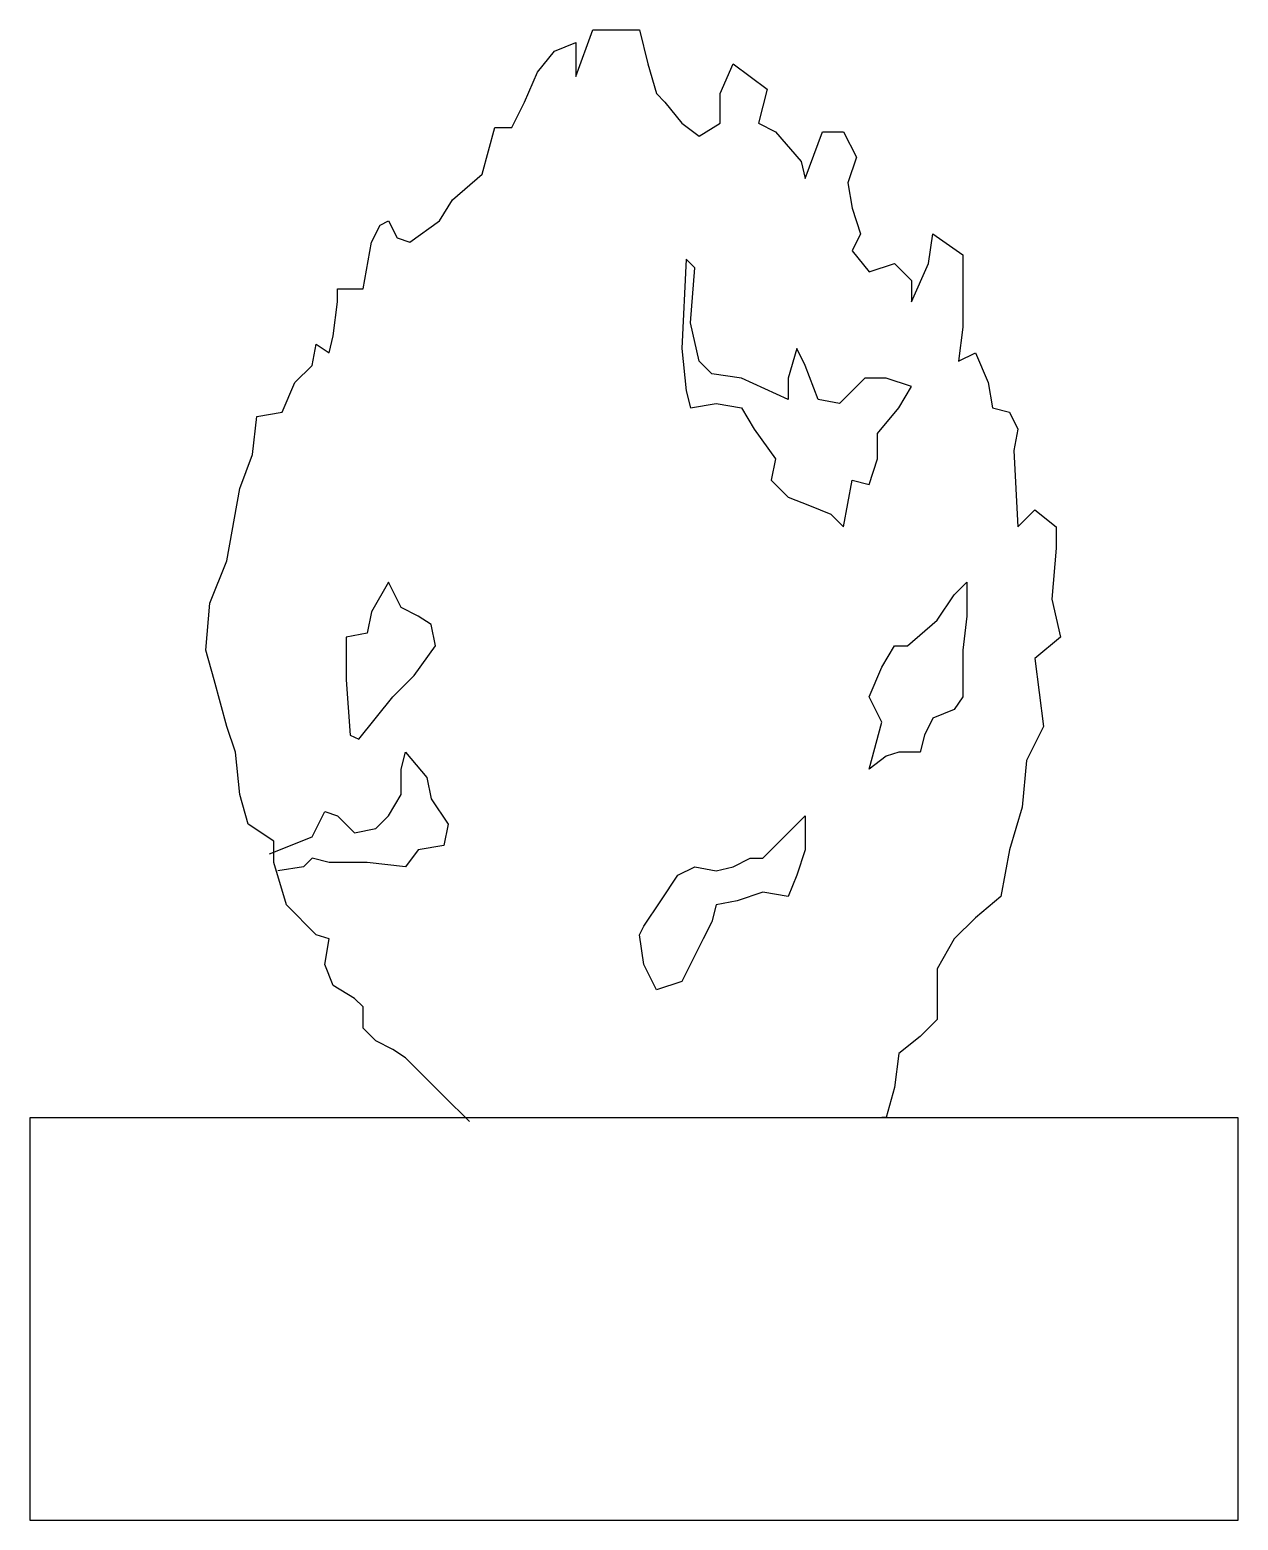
# Model space of a CAD drawing. Extents: x 251 to 353, y -111 to 14.
import ezdxf

# ---------------------------------------------------------------- set-up
doc = ezdxf.new("R2010")
doc.units = 0
doc.layers.get('0').update_dxf_attribs({"linetype": 'CONTINUOUS'})

msp = doc.modelspace()

# ---------------------------------------------------------------- linework, layer by layer
at = {"color": 0}
for p, q in [((352.728417, -77.393357), (251.441537, -77.393357)), ((251.441537, -77.393357), (251.441537, -111.126378)), ((352.728417, -111.126378), (352.728417, -77.393357)), ((251.441537, -111.126378), (352.728417, -111.126378))]:
    msp.add_line(p, q, dxfattribs=at)
for points in [[(288.284701, -77.710504), (286.145913, -75.573571), (284.720054, -74.148949), (282.937732, -72.368172), (281.868338, -71.65586), (280.442479, -70.943549), (279.373085, -69.875083), (279.373085, -68.094304), (278.660157, -67.381994), (276.877832, -66.313526), (276.164903, -64.532749), (276.521369, -62.395814), (275.451975, -62.03966), (272.956722, -59.546571), (271.887328, -55.985013), (271.887328, -54.204237), (269.74854, -52.779614), (269.035612, -50.286525), (268.679147, -46.724969), (267.966215, -44.588035), (266.896822, -40.670323), (266.183893, -38.177234), (266.540359, -34.259523), (267.966215, -30.697967), (269.035612, -24.643323), (270.105006, -21.794077), (270.461469, -18.588678), (272.600256, -18.232522), (273.66965, -15.739433), (275.095509, -14.31481), (275.451975, -12.534032), (276.521369, -13.246344), (276.877832, -11.821721), (277.234297, -8.972476), (277.234297, -7.90401), (279.373085, -7.90401), (280.086016, -3.986298), (280.798944, -2.561676), (281.511872, -2.20552), (282.224804, -3.630142), (283.294197, -3.986298), (285.789448, -2.20552), (286.858844, -0.424743), (289.354095, 1.71219), (290.423488, 5.629902), (291.849348, 5.629902), (292.918742, 7.766836), (293.988136, 10.259925), (295.413995, 12.040702), (297.196317, 12.753015), (297.196317, 9.903769), (298.622176, 13.821481), (300.048036, 13.821481), (302.543286, 13.821481), (303.256217, 10.972236), (303.969145, 8.479147), (304.682077, 7.766836), (306.107933, 5.986058), (307.533792, 4.917591), (309.316114, 5.986058), (309.316114, 8.479147), (310.385508, 10.972236), (313.237227, 8.835303), (312.524296, 5.986058), (313.950155, 5.273747), (316.088943, 2.780658), (316.445409, 1.356036), (317.871268, 5.273747), (319.65359, 5.273747), (320.722984, 3.136813), (320.010056, 0.99988), (320.366518, -1.137053), (321.079449, -3.273988), (320.366518, -4.69861), (321.792378, -6.479387), (323.931165, -5.767077), (325.357025, -7.191699), (325.357025, -8.972476), (326.782884, -5.767077), (327.139347, -3.273988), (329.6346, -5.054765), (329.6346, -11.109411), (329.278134, -13.958654), (330.703994, -13.246344), (331.773388, -15.739433), (332.129853, -17.876366), (333.555713, -18.232522), (334.268641, -19.657145), (333.912175, -21.437921), (334.268641, -27.848722), (335.6945, -26.424101), (337.476822, -27.848722), (337.476822, -29.629501), (337.120357, -33.903368), (337.833288, -37.108768), (335.6945, -38.889546), (336.407428, -44.588035), (334.981569, -47.43728), (334.625106, -51.354991), (333.555713, -54.916547), (332.842781, -58.834258), (330.703994, -60.615037), (328.921672, -62.395814), (327.495812, -64.888903), (327.495812, -69.162771), (326.069953, -70.587393), (324.287631, -72.012016), (323.931165, -74.861261), (323.218237, -77.35435), (322.861771, -77.35435)], [(271.530862, -55.272703), (275.095509, -53.84808), (276.164903, -51.711147), (277.234297, -52.067304), (278.660157, -53.491924), (280.442479, -53.13577), (281.511872, -52.067304), (282.581266, -50.286525), (282.581266, -48.149592), (282.937732, -46.724969), (284.720054, -48.861902), (285.076519, -50.642681), (286.502379, -52.779614), (286.145913, -54.560393), (284.007126, -54.916547), (282.937732, -56.341169), (279.72955, -55.985013), (278.660157, -55.985013), (276.521369, -55.985013), (275.095509, -55.628859), (274.382581, -56.341169), (272.243794, -56.697326)]]:
    msp.add_lwpolyline(points, dxfattribs=at)
for points in [[(306.464399, -5.410921), (306.107933, -12.890188), (306.464399, -16.451743), (306.820864, -17.876366), (308.959652, -17.520212), (311.098439, -17.876366), (312.167833, -19.657145), (313.950155, -22.150234), (313.593693, -23.931012), (315.019549, -25.355633), (316.801874, -26.067945), (318.584196, -26.780256), (319.65359, -27.848722), (320.366518, -23.931012), (321.792378, -24.287166), (322.505309, -22.150234), (322.505309, -20.013301), (324.287631, -17.876366), (325.357025, -16.095589), (323.218237, -15.383277), (321.435915, -15.383277), (319.297124, -17.520212), (317.514802, -17.164056), (316.445409, -14.31481), (315.73248, -12.890188), (315.019549, -15.383277), (315.019549, -17.164056), (311.098439, -15.383277), (308.603186, -15.027121), (307.533792, -13.958654), (306.820864, -10.753255), (307.177327, -6.123231)], [(279.016622, -45.656503), (281.868338, -42.094946), (283.65066, -40.314169), (285.432985, -37.82108), (285.076519, -36.040301), (284.007126, -35.327991), (282.581266, -34.615679), (281.511872, -32.478746), (280.086016, -34.971835), (279.72955, -36.752612), (277.947228, -37.108768), (277.947228, -40.670323), (278.303691, -45.300347)], [(321.792378, -48.149592), (322.861771, -44.23188), (321.792378, -42.094946), (322.861771, -39.601857), (323.931165, -37.82108), (325.000559, -37.82108), (327.495812, -35.684145), (328.921672, -33.547212), (329.991065, -32.478746), (329.991065, -35.327991), (329.6346, -38.177234), (329.6346, -39.958013), (329.6346, -42.094946), (328.921672, -43.163412), (327.139347, -43.875724), (326.426418, -45.300347), (326.069953, -46.724969), (324.287631, -46.724969), (323.218237, -47.081124), (321.792378, -48.149592)], [(302.899752, -61.327347), (304.325611, -59.190415), (305.75147, -57.053482), (307.177327, -56.341169), (308.959652, -56.697326), (310.385508, -56.341169), (311.811368, -55.628859), (312.880762, -55.628859), (313.950155, -54.560393), (315.376015, -53.13577), (316.445409, -52.067304), (316.445409, -54.916547), (315.73248, -57.053482), (315.019549, -58.834258), (312.880762, -58.478104), (310.741974, -59.190415), (308.959652, -59.546571), (308.603186, -60.971193), (307.890258, -62.395814), (306.107933, -65.957371), (303.969145, -66.669682), (302.899752, -64.532749), (302.543286, -62.03966)]]:
    msp.add_lwpolyline(points, close=True, dxfattribs=at)

doc.saveas('drawing.dxf')
